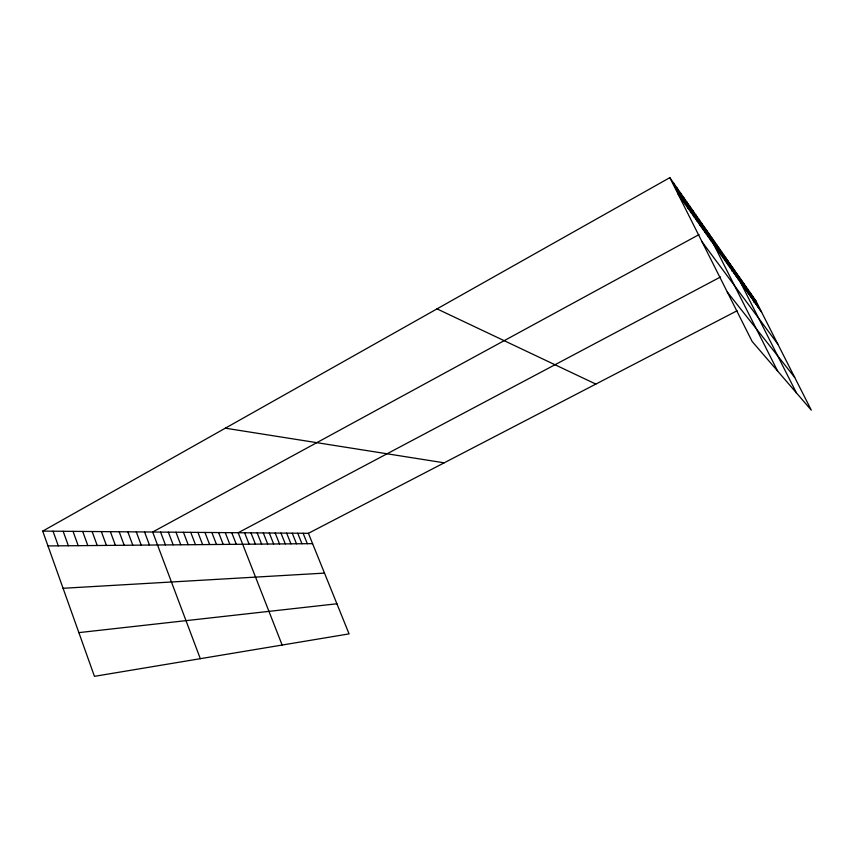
<?xml version="1.0" encoding="UTF-8"?>
<svg xmlns="http://www.w3.org/2000/svg" width="854" height="854" viewBox="0 0 854 854"><rect width="100%" height="100%" fill="white"/><g stroke="black" fill="none" stroke-linecap="round" stroke-linejoin="round"><path stroke-width="1.28" d="M42.7 531.113L308.411 533.312L349.072 633.881L94.442 676.336L42.7 531.113L669.824 177.664L755.939 300.971L811.3 410.155L752.118 341.44L669.824 177.664M699.031 234.604L152.652 532.021L200.306 658.68M704.497 231.637L706.685 230.441L777.599 371.031M720.52 276.974L238.159 532.736L282.14 645.037M731.867 270.953L734.13 269.747L796.43 392.893M308.411 533.312L737.109 310.749M753.719 302.124L755.939 300.971M78.867 632.622L336.903 603.778M63.068 588.289L324.499 573.109M47.984 545.93L312.585 543.656M225.328 428.185L444.187 462.825M437.013 308.881L595.846 384.087M727.256 291.961L794.7 377.425M702.127 241.949L777.813 344.109M678.183 194.306L761.619 312.169M754.317 298.654L760.049 309.949M752.662 296.285L758.448 307.696M750.976 293.872L756.815 305.39M749.257 291.406L755.149 303.031M747.496 288.887L753.452 300.629M745.713 286.325L751.712 298.185M743.877 283.709L749.94 295.676M742.009 281.03L748.136 293.125M740.108 278.297L746.289 290.52M738.155 275.511L744.4 287.851M736.169 272.661L742.478 285.129M732.113 266.864L738.55 279.589M730.053 263.907L736.554 276.771M727.95 260.897L734.515 273.888M725.793 257.812L732.433 270.942M723.594 254.663L730.298 267.932M721.342 251.439L728.12 264.847M719.036 248.14L725.889 261.698M716.687 244.767L723.605 258.474M714.275 241.308L721.267 255.175M711.798 237.775L718.876 251.791M709.279 234.156L716.431 248.333M704.027 226.641L711.339 241.148M701.305 222.745L708.703 237.423M698.519 218.752L706.002 233.601M695.658 214.653L703.226 229.683M692.722 210.458L700.387 225.669M689.712 206.145L697.462 221.538M686.616 201.715L694.462 217.3M683.435 197.167L691.388 212.956M680.179 192.492L688.217 208.483M676.816 187.688L684.972 203.892M673.368 182.745L681.62 199.163M303.117 533.27L307.323 543.699M297.726 533.227L301.953 543.742M292.239 533.184L296.498 543.795M286.656 533.131L290.936 543.838M280.966 533.088L285.289 543.891M275.191 533.045L279.525 543.934M269.298 532.992L273.664 543.987M263.299 532.939L267.697 544.041M257.182 532.896L261.612 544.094M250.959 532.843L255.421 544.147M244.618 532.789L249.101 544.201M231.765 532.682L236.302 544.308M225.253 532.629L229.822 544.361M218.613 532.576L223.214 544.425M211.845 532.512L216.478 544.478M204.949 532.458L209.614 544.542M197.925 532.394L202.611 544.596M190.752 532.341L195.47 544.66M183.439 532.277L188.19 544.724M175.977 532.213L180.749 544.788M168.355 532.149L173.17 544.852M160.584 532.085L165.43 544.916M144.55 531.957L149.461 545.055M136.277 531.893L141.22 545.13M127.822 531.818L132.797 545.204M119.186 531.743L124.193 545.279M110.369 531.668L115.407 545.354M101.348 531.594L106.419 545.428M92.115 531.519L97.228 545.503M82.689 531.444L87.823 545.589M73.038 531.359L78.205 545.674M63.153 531.284L68.373 545.759M53.044 531.199L58.296 545.845"/></g></svg>
